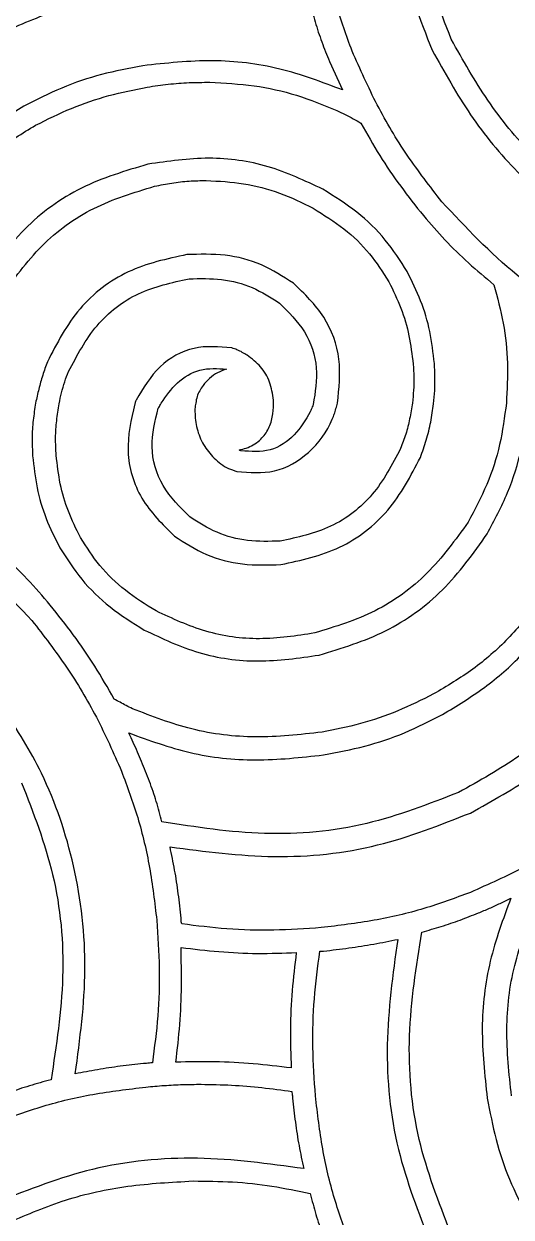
# Model space of a CAD drawing. Extents: x 0 to 371, y 0 to 260.
# Drawn here: x 285.19 to 302.75, y 36.57 to 79.53 of the extents above; entities that cross this region are included whole.
import ezdxf

# ---------------------------------------------------------------- set-up
doc = ezdxf.new("R2010")
doc.units = 0
doc.layers.add('Layer_1', color=7, linetype='CONTINUOUS')

msp = doc.modelspace()

# ---------------------------------------------------------------- linework, layer by layer
at = {"layer": 'Layer_1', "color": 7}
for points in [[(296.201038, 78.184582), (296.6775, 77.152604)], [(294.19031, 65.854586), (294.19031, 65.986878)], [(295.856868, 46.143128), (295.98916, 46.143128)]]:
    msp.add_lwpolyline(points, dxfattribs=at)
for points in [[(291.890711, 77.429591)], [(291.767706, 73.893371)], [(302.736035, 48.048438)], [(298.661875, 46.566874)], [(290.856666, 46.27542)], [(291.578053, 41.349622)], [(291.290239, 37.867147)]]:
    msp.add_lwpolyline(points, close=True, dxfattribs=at)
for points, knots in [([(298.71458, 89.534794), (298.539482, 88.272671), (298.190764, 85.759069), (298.564458, 81.990976), (299.46639, 79.697363), (299.905205, 78.581457)], [0, 0, 0, 0, 3.81644, 7.600698, 11.186376, 11.186376, 11.186376, 11.186376]), ([(300.593015, 78.978332), (300.164989, 80.080974), (299.283695, 82.351282), (298.963486, 86.081207), (299.361468, 88.557601), (299.561035, 89.799377)], [0, 0, 0, 0, 3.536309, 7.281157, 11.047721, 11.047721, 11.047721, 11.047721]), ([(297.02114, 78.554586), (296.815404, 79.109065), (296.395963, 80.239499), (295.977622, 82.043261), (295.827916, 83.289407), (295.751458, 83.925834)], [0, 0, 0, 0, 1.773012, 3.614697, 5.537054, 5.537054, 5.537054, 5.537054]), ([(284.638958, 79.321981), (285.309578, 79.609023), (286.684237, 80.197412), (288.928429, 80.680826), (290.478108, 80.765685), (291.26386, 80.808712)], [0, 0, 0, 0, 2.184858, 4.478597, 6.837865, 6.837865, 6.837865, 6.837865]), ([(295.486875, 80.353959), (295.551699, 80.102989), (295.679838, 79.606889), (295.918814, 78.882464), (296.107384, 78.416169), (296.201038, 78.184582)], [0, 0, 0, 0, 0.777492, 1.536894, 2.286195, 2.286195, 2.286195, 2.286195]), ([(305.381868, 73.157499), (304.742379, 73.694624), (303.455985, 74.775103), (301.842465, 76.750526), (301.011195, 78.232706), (300.593015, 78.978332)], [0, 0, 0, 0, 2.501839, 5.032693, 7.594724, 7.594724, 7.594724, 7.594724]), ([(296.6775, 77.152604), (295.931235, 77.435316), (294.423567, 78.006476), (291.961636, 78.300025), (290.316657, 78.117962), (289.480516, 78.025419)], [0, 0, 0, 0, 2.388326, 4.825106, 7.344147, 7.344147, 7.344147, 7.344147]), ([(300.249375, 73.130628), (299.823927, 73.681476), (298.969694, 74.787493), (297.88394, 76.60615), (297.310522, 77.901084), (297.02114, 78.554586)], [0, 0, 0, 0, 2.08696, 4.19029, 6.333196, 6.333196, 6.333196, 6.333196]), ([(299.905205, 78.581457), (300.344191, 77.793877), (301.215611, 76.230472), (302.913767, 74.158405), (304.263694, 73.028694), (304.932288, 72.469169)], [0, 0, 0, 0, 2.701966, 5.363601, 7.975465, 7.975465, 7.975465, 7.975465]), ([(289.480516, 78.025419), (288.982156, 77.930311), (287.987898, 77.740565), (286.543369, 77.25851), (285.643993, 76.799586), (285.194477, 76.570211)], [0, 0, 0, 0, 1.521204, 3.034896, 4.547432, 4.547432, 4.547432, 4.547432]), ([(289.63916, 77.25854), (289.891406, 77.295314), (290.392137, 77.368314), (291.144326, 77.425764), (291.643077, 77.428321), (291.890711, 77.429591)], [0, 0, 0, 0, 0.76461, 1.517821, 2.260589, 2.260589, 2.260589, 2.260589]), ([(291.890711, 77.429591), (292.424291, 77.401716), (293.480315, 77.346549), (295.02681, 77.007238), (295.987985, 76.609307), (296.465621, 76.411564)], [0, 0, 0, 0, 1.601453, 3.169482, 4.718373, 4.718373, 4.718373, 4.718373]), ([(285.617705, 75.882397), (286.045092, 76.095534), (286.895782, 76.51977), (288.248413, 76.978233), (289.175593, 77.165108), (289.63916, 77.25854)], [0, 0, 0, 0, 1.43169, 2.849696, 4.26756, 4.26756, 4.26756, 4.26756]), ([(285.194477, 76.570211), (284.681888, 76.258905), (283.658548, 75.63741), (282.295992, 74.444201), (281.530899, 73.517562), (281.146141, 73.051562)], [0, 0, 0, 0, 1.796935, 3.587422, 5.39874, 5.39874, 5.39874, 5.39874]), ([(296.465621, 76.411564), (296.567263, 76.366269), (296.767332, 76.27711), (297.054691, 76.11941), (297.243932, 76.014606), (297.338958, 75.961979)], [0, 0, 0, 0, 0.333682, 0.656816, 0.982735, 0.982735, 0.982735, 0.982735]), ([(281.833951, 72.601461), (282.19187, 73.039226), (282.902484, 73.908367), (284.183616, 75.013312), (285.138878, 75.592219), (285.617705, 75.882397)], [0, 0, 0, 0, 1.694337, 3.363945, 5.041935, 5.041935, 5.041935, 5.041935]), ([(297.338958, 75.961979), (297.559173, 75.57062), (297.998927, 74.789101), (298.755908, 73.67818), (299.310917, 72.977856), (299.587916, 72.628332)], [0, 0, 0, 0, 1.34675, 2.689374, 4.027112, 4.027112, 4.027112, 4.027112]), ([(289.666041, 74.480415), (288.848923, 74.238346), (287.220759, 73.756007), (285.104083, 72.215991), (284.11035, 70.821279), (283.606977, 70.11479)], [0, 0, 0, 0, 2.544261, 5.069618, 7.661991, 7.661991, 7.661991, 7.661991]), ([(295.962807, 73.580729), (295.318933, 73.88449), (294.023285, 74.495738), (291.838656, 74.797228), (290.396152, 74.586881), (289.666041, 74.480415)], [0, 0, 0, 0, 2.127628, 4.281359, 6.488658, 6.488658, 6.488658, 6.488658]), ([(284.374375, 69.691044), (284.831416, 70.333291), (285.736143, 71.604637), (287.668095, 73.010571), (289.155703, 73.460447), (289.903743, 73.686665)], [0, 0, 0, 0, 2.355466, 4.662711, 6.996392, 6.996392, 6.996392, 6.996392]), ([(289.903743, 73.686665), (290.110347, 73.728623), (290.521514, 73.812125), (291.14521, 73.88103), (291.560807, 73.889269), (291.767706, 73.893371)], [0, 0, 0, 0, 0.632271, 1.258299, 1.878931, 1.878931, 1.878931, 1.878931]), ([(291.767706, 73.893371), (292.217541, 73.869914), (293.112807, 73.82323), (294.422099, 73.48578), (295.220533, 73.090344), (295.619166, 72.892915)], [0, 0, 0, 0, 1.34938, 2.685548, 4.017819, 4.017819, 4.017819, 4.017819]), ([(299.005515, 70.617086), (298.75672, 71.005468), (298.250255, 71.796086), (297.207101, 72.800276), (296.382819, 73.317287), (295.962807, 73.580729)], [0, 0, 0, 0, 1.380479, 2.810201, 4.295596, 4.295596, 4.295596, 4.295596]), ([(310.408951, 66.754273), (309.049172, 67.236095), (306.420021, 68.167705), (302.912178, 70.298976), (301.118352, 72.206548), (300.249375, 73.130628)], [0, 0, 0, 0, 4.323899, 8.360319, 12.152897, 12.152897, 12.152897, 12.152897]), ([(295.619166, 72.892915), (295.996959, 72.657546), (296.737319, 72.196292), (297.672677, 71.300015), (298.12333, 70.59325), (298.344057, 70.247082)], [0, 0, 0, 0, 1.333599, 2.613451, 3.842094, 3.842094, 3.842094, 3.842094]), ([(299.587916, 72.628332), (299.842433, 72.333128), (300.354657, 71.739021), (301.206702, 70.910244), (301.818703, 70.399241), (302.12781, 70.141146)], [0, 0, 0, 0, 1.168936, 2.352525, 3.560392, 3.560392, 3.560392, 3.560392]), ([(291.068016, 71.225834), (290.343772, 71.069391), (288.903222, 70.758219), (287.071738, 69.355123), (286.387952, 68.03366), (286.040932, 67.363021)], [0, 0, 0, 0, 2.205182, 4.386198, 6.633616, 6.633616, 6.633616, 6.633616]), ([(294.904474, 70.193856), (294.530713, 70.435892), (293.778835, 70.922787), (292.441102, 71.26469), (291.529923, 71.238905), (291.068016, 71.225834)], [0, 0, 0, 0, 1.329611, 2.674722, 4.057669, 4.057669, 4.057669, 4.057669]), ([(299.984791, 67.309794), (299.941035, 67.693661), (299.8537, 68.45983), (299.516285, 69.575301), (299.176251, 70.268848), (299.005515, 70.617086)], [0, 0, 0, 0, 1.157469, 2.310221, 3.472748, 3.472748, 3.472748, 3.472748]), ([(286.80833, 67.018856), (287.111299, 67.594949), (287.709211, 68.73187), (289.27967, 69.954356), (290.524089, 70.219602), (291.147602, 70.352503)], [0, 0, 0, 0, 1.939308, 3.827233, 5.723084, 5.723084, 5.723084, 5.723084]), ([(291.147602, 70.352503), (291.539458, 70.361968), (292.312085, 70.380631), (293.445258, 70.09182), (294.084221, 69.68286), (294.40166, 69.479687)], [0, 0, 0, 0, 1.1732, 2.313216, 3.43875, 3.43875, 3.43875, 3.43875]), ([(296.491974, 65.881457), (296.550298, 66.408514), (296.668065, 67.472722), (296.092476, 69.057297), (295.303191, 69.812404), (294.904474, 70.193856)], [0, 0, 0, 0, 1.577528, 3.185267, 4.826555, 4.826555, 4.826555, 4.826555]), ([(298.344057, 70.247082), (298.497278, 69.934099), (298.80217, 69.311301), (299.095789, 68.309982), (299.176879, 67.625447), (299.217394, 67.283439)], [0, 0, 0, 0, 1.044262, 2.077956, 3.110088, 3.110088, 3.110088, 3.110088]), ([(302.12781, 70.141146), (302.251328, 69.681594), (302.499693, 68.757546), (302.651392, 67.321374), (302.602048, 66.361246), (302.57739, 65.881457)], [0, 0, 0, 0, 1.42627, 2.867883, 4.307844, 4.307844, 4.307844, 4.307844]), ([(294.40166, 69.479687), (294.730176, 69.154889), (295.383001, 68.509454), (295.837775, 67.160986), (295.6915, 66.269217), (295.619166, 65.828231)], [0, 0, 0, 0, 1.374438, 2.731269, 4.058614, 4.058614, 4.058614, 4.058614]), ([(292.681868, 67.865832), (292.223855, 67.905939), (291.296567, 67.987138), (289.982891, 67.247947), (289.494092, 66.415642), (289.242285, 65.986878)], [0, 0, 0, 0, 1.356338, 2.746027, 4.222582, 4.222582, 4.222582, 4.222582]), ([(293.237916, 67.601249), (293.180638, 67.636843), (293.063235, 67.7098), (292.877527, 67.800289), (292.746119, 67.844309), (292.681868, 67.865832)], [0, 0, 0, 0, 0.202268, 0.414583, 0.617713, 0.617713, 0.617713, 0.617713]), ([(294.19031, 65.986878), (294.154893, 66.206599), (294.085553, 66.636765), (293.749537, 67.213425), (293.40865, 67.471827), (293.237916, 67.601249)], [0, 0, 0, 0, 0.664306, 1.300567, 1.939002, 1.939002, 1.939002, 1.939002]), ([(286.040932, 67.363021), (285.98261, 67.202371), (285.865693, 66.880326), (285.729076, 66.384154), (285.654826, 66.049013), (285.617705, 65.881457)], [0, 0, 0, 0, 0.512559, 1.027501, 1.54235, 1.54235, 1.54235, 1.54235]), ([(290.141974, 65.881457), (290.320742, 66.135567), (290.678898, 66.644669), (291.529415, 67.165623), (292.17157, 67.121028), (292.496871, 67.098437)], [0, 0, 0, 0, 0.929904, 1.863036, 2.821041, 2.821041, 2.821041, 2.821041]), ([(292.496871, 67.098437), (292.385736, 67.061606), (292.163352, 66.987905), (291.879728, 66.776259), (291.726523, 66.602408), (291.650416, 66.516044)], [0, 0, 0, 0, 0.34937, 0.699095, 1.044327, 1.044327, 1.044327, 1.044327]), ([(299.217394, 67.283439), (299.229879, 67.125145), (299.254675, 66.810759), (299.238714, 66.341791), (299.206819, 66.033805), (299.191041, 65.881457)], [0, 0, 0, 0, 0.47604, 0.945453, 1.404938, 1.404938, 1.404938, 1.404938]), ([(299.95791, 65.854586), (299.972127, 66.01354), (300.000697, 66.332959), (300.00553, 66.819071), (299.991761, 67.144889), (299.984791, 67.309794)], [0, 0, 0, 0, 0.478614, 0.961775, 1.45692, 1.45692, 1.45692, 1.45692]), ([(286.46416, 65.854586), (286.492482, 65.986875), (286.549139, 66.251517), (286.659551, 66.642211), (286.758816, 66.893508), (286.80833, 67.018856)], [0, 0, 0, 0, 0.405852, 0.811898, 1.216006, 1.216006, 1.216006, 1.216006]), ([(291.650416, 66.516044), (291.608161, 66.452512), (291.523316, 66.324944), (291.427119, 66.111943), (291.399676, 65.95874), (291.385833, 65.881457)], [0, 0, 0, 0, 0.228846, 0.459505, 0.6943, 0.6943, 0.6943, 0.6943]), ([(285.617705, 65.881457), (285.586012, 65.674084), (285.521973, 65.255063), (285.47979, 64.617344), (285.501112, 64.189772), (285.511766, 63.976148)], [0, 0, 0, 0, 0.629262, 1.271491, 1.912749, 1.912749, 1.912749, 1.912749]), ([(286.35875, 64.002503), (286.347937, 64.211531), (286.326498, 64.625978), (286.369257, 65.245939), (286.432544, 65.65182), (286.46416, 65.854586)], [0, 0, 0, 0, 0.62747, 1.244105, 1.859682, 1.859682, 1.859682, 1.859682]), ([(289.18958, 65.854586), (289.058163, 65.284989), (288.793767, 64.139029), (289.332833, 62.353181), (290.186466, 61.515821), (290.618436, 61.092086)], [0, 0, 0, 0, 1.733689, 3.487973, 5.285129, 5.285129, 5.285129, 5.285129]), ([(289.242285, 65.986878), (289.235049, 65.975748), (289.21901, 65.951076), (289.21017, 65.903469), (289.196765, 65.871645), (289.18958, 65.854586)], [0, 0, 0, 0, 0.039475, 0.087503, 0.142996, 0.142996, 0.142996, 0.142996]), ([(290.036035, 65.695939), (290.052014, 65.715294), (290.083725, 65.753701), (290.113374, 65.819306), (290.132808, 65.861539), (290.141974, 65.881457)], [0, 0, 0, 0, 0.074948, 0.14873, 0.214587, 0.214587, 0.214587, 0.214587]), ([(291.385833, 65.881457), (291.378674, 65.846273), (291.364445, 65.776343), (291.359405, 65.66963), (291.356339, 65.394511), (291.413774, 64.948801), (291.637369, 64.362752), (291.91087, 64.052056), (292.047291, 63.897082)], [0, 0, 0, 0, 0.107557, 0.213774, 0.319693, 0.933198, 1.551291, 2.166413, 2.166413, 2.166413, 2.166413]), ([(292.867394, 63.420626), (293.327452, 63.379634), (294.258841, 63.296645), (295.540149, 64.048901), (296.155747, 64.900839), (296.380895, 65.485108), (296.440542, 65.680232), (296.474565, 65.813345), (296.491974, 65.881457)], [0, 0, 0, 0, 1.356337, 2.745907, 4.222353, 4.421866, 4.623133, 4.834029, 4.834029, 4.834029, 4.834029]), ([(293.687496, 64.531669), (293.795555, 64.651677), (294.013434, 64.893649), (294.162554, 65.36873), (294.181065, 65.692748), (294.19031, 65.854586)], [0, 0, 0, 0, 0.479683, 0.967183, 1.45365, 1.45365, 1.45365, 1.45365]), ([(295.619166, 65.828231), (295.608364, 65.799359), (295.585864, 65.739219), (295.546529, 65.652659), (295.524029, 65.59252), (295.513227, 65.563648)], [0, 0, 0, 0, 0.092457, 0.192584, 0.285041, 0.285041, 0.285041, 0.285041]), ([(299.191041, 65.881457), (299.16116, 65.690183), (299.102138, 65.312373), (298.965833, 64.761218), (298.832893, 64.412722), (298.767285, 64.240731)], [0, 0, 0, 0, 0.580711, 1.147038, 1.698883, 1.698883, 1.698883, 1.698883]), ([(299.481977, 63.923437), (299.556194, 64.130306), (299.705495, 64.546461), (299.862662, 65.193754), (299.926143, 65.634186), (299.95791, 65.854586)], [0, 0, 0, 0, 0.659029, 1.325757, 1.993601, 1.993601, 1.993601, 1.993601]), ([(302.57739, 65.881457), (302.510467, 65.380831), (302.376639, 64.379712), (301.911491, 62.929772), (301.438105, 62.039407), (301.201769, 61.594898)], [0, 0, 0, 0, 1.513457, 3.026512, 4.535004, 4.535004, 4.535004, 4.535004]), ([(301.88958, 61.171668), (302.148782, 61.659766), (302.667184, 62.63596), (303.166018, 64.230963), (303.302653, 65.330379), (303.37114, 65.881457)], [0, 0, 0, 0, 1.655746, 3.311481, 4.975488, 4.975488, 4.975488, 4.975488]), ([(291.173955, 61.780416), (290.819307, 62.130384), (290.116323, 62.824094), (289.683652, 64.298548), (289.919798, 65.234997), (290.036035, 65.695939)], [0, 0, 0, 0, 1.479954, 2.933572, 4.342665, 4.342665, 4.342665, 4.342665]), ([(295.513227, 65.563648), (295.341124, 65.272626), (294.994976, 64.687303), (294.081654, 64.078468), (293.379831, 64.133782), (293.026038, 64.161666)], [0, 0, 0, 0, 1.010992, 2.033384, 3.072709, 3.072709, 3.072709, 3.072709]), ([(292.946451, 64.188021), (293.034711, 64.209298), (293.212146, 64.252074), (293.466859, 64.363016), (293.613702, 64.475262), (293.687496, 64.531669)], [0, 0, 0, 0, 0.272224, 0.547269, 0.825117, 0.825117, 0.825117, 0.825117]), ([(275.272602, 64.426249), (276.63311, 63.944183), (279.266841, 63.010978), (282.785746, 60.875159), (284.603143, 58.972863), (285.485413, 58.049378)], [0, 0, 0, 0, 4.325848, 8.374165, 12.193654, 12.193654, 12.193654, 12.193654]), ([(293.026038, 64.161666), (293.017004, 64.163404), (292.998258, 64.167013), (292.974231, 64.182674), (292.955485, 64.186282), (292.946451, 64.188021)], [0, 0, 0, 0, 0.02738, 0.056815, 0.084195, 0.084195, 0.084195, 0.084195]), ([(298.767285, 64.240731), (298.464359, 63.664646), (297.866554, 62.527779), (296.296334, 61.305205), (295.052016, 61.039978), (294.428541, 60.907084)], [0, 0, 0, 0, 1.939236, 3.826958, 5.722678, 5.722678, 5.722678, 5.722678]), ([(285.511766, 63.976148), (285.553862, 63.592483), (285.637853, 62.826998), (285.965291, 61.706908), (286.314968, 61.0165), (286.491041, 60.668856)], [0, 0, 0, 0, 1.156642, 2.307722, 3.475186, 3.475186, 3.475186, 3.475186]), ([(287.231557, 61.039376), (287.078415, 61.350336), (286.77375, 61.968965), (286.478178, 62.969874), (286.398762, 63.656539), (286.35875, 64.002503)], [0, 0, 0, 0, 1.038733, 2.066477, 3.110093, 3.110093, 3.110093, 3.110093]), ([(292.047291, 63.897082), (292.127488, 63.823525), (292.285042, 63.679014), (292.563293, 63.514304), (292.765554, 63.451997), (292.867394, 63.420626)], [0, 0, 0, 0, 0.326004, 0.640466, 0.959372, 0.959372, 0.959372, 0.959372]), ([(294.454894, 60.060624), (295.179398, 60.21903), (296.621097, 60.534243), (298.44584, 61.941523), (299.133858, 63.257559), (299.481977, 63.923437)], [0, 0, 0, 0, 2.206856, 4.391448, 6.628866, 6.628866, 6.628866, 6.628866]), ([(294.428541, 60.907084), (294.036636, 60.897656), (293.263852, 60.879064), (292.130533, 61.168157), (291.491441, 61.577208), (291.173955, 61.780416)], [0, 0, 0, 0, 1.173341, 2.313665, 3.439385, 3.439385, 3.439385, 3.439385]), ([(301.201769, 61.594898), (300.738097, 60.953168), (299.822349, 59.685757), (297.894936, 58.279561), (296.413949, 57.826705), (295.671871, 57.599793)], [0, 0, 0, 0, 2.366487, 4.673793, 6.990996, 6.990996, 6.990996, 6.990996]), ([(286.146871, 58.605416), (285.87433, 58.920125), (285.325148, 59.554279), (284.418227, 60.444374), (283.755576, 60.98078), (283.421451, 61.251249)], [0, 0, 0, 0, 1.248723, 2.516232, 3.805337, 3.805337, 3.805337, 3.805337]), ([(289.956977, 58.393543), (289.579147, 58.628919), (288.838692, 59.0902), (287.903082, 59.986394), (287.452326, 60.693201), (287.231557, 61.039376)], [0, 0, 0, 0, 1.333713, 2.613748, 3.842469, 3.842469, 3.842469, 3.842469]), ([(290.618436, 61.092086), (290.992195, 60.850082), (291.744072, 60.363251), (293.081845, 60.021672), (293.992992, 60.04752), (294.454894, 60.060624)], [0, 0, 0, 0, 1.329544, 2.674592, 4.057536, 4.057536, 4.057536, 4.057536]), ([(295.830515, 56.806043), (296.6471, 57.053214), (298.271826, 57.545001), (300.39253, 59.074728), (301.386293, 60.466707), (301.88958, 61.171668)], [0, 0, 0, 0, 2.548267, 5.070184, 7.657966, 7.657966, 7.657966, 7.657966]), ([(286.491041, 60.668856), (286.739831, 60.280511), (287.246274, 59.489986), (288.289507, 58.486049), (289.113745, 57.969133), (289.53375, 57.705729)], [0, 0, 0, 0, 1.380369, 2.809918, 4.295238, 4.295238, 4.295238, 4.295238]), ([(287.046561, 41.724793), (287.216188, 42.979463), (287.553649, 45.475543), (287.119564, 49.172746), (286.052769, 52.351646), (284.498299, 54.886884), (282.826058, 56.971542), (281.47277, 58.099473), (280.8025, 58.658126)], [0, 0, 0, 0, 3.785959, 7.531903, 11.05396, 13.755811, 16.417254, 19.02903, 19.02903, 19.02903, 19.02903]), ([(288.448535, 55.218543), (288.219739, 55.6184), (287.764092, 56.414719), (286.989503, 57.543016), (286.426288, 58.253124), (286.146871, 58.605416)], [0, 0, 0, 0, 1.381656, 2.751576, 4.100342, 4.100342, 4.100342, 4.100342]), ([(303.741663, 58.684481), (303.383579, 58.245081), (302.67275, 57.372832), (301.396936, 56.259716), (300.437412, 55.688832), (299.95791, 55.403545)], [0, 0, 0, 0, 1.698782, 3.372241, 5.043887, 5.043887, 5.043887, 5.043887]), ([(285.485413, 58.049378), (285.910825, 57.498535), (286.764976, 56.39254), (287.850437, 54.573813), (288.423773, 53.278915), (288.713118, 52.62542)], [0, 0, 0, 0, 2.086878, 4.190078, 6.332926, 6.332926, 6.332926, 6.332926]), ([(295.671871, 57.599793), (295.011553, 57.498583), (293.705706, 57.298431), (291.723174, 57.570341), (290.543955, 58.11996), (289.956977, 58.393543)], [0, 0, 0, 0, 1.997914, 3.951078, 5.88688, 5.88688, 5.88688, 5.88688]), ([(300.275727, 54.663021), (300.788278, 54.97432), (301.811517, 55.595789), (303.173827, 56.789078), (303.938817, 57.715677), (304.323535, 58.18167)], [0, 0, 0, 0, 1.79682, 3.587115, 5.398343, 5.398343, 5.398343, 5.398343]), ([(289.53375, 57.705729), (290.177624, 57.401968), (291.473271, 56.79072), (293.657901, 56.48923), (295.100404, 56.699577), (295.830515, 56.806043)], [0, 0, 0, 0, 2.127628, 4.281359, 6.488658, 6.488658, 6.488658, 6.488658]), ([(306.678432, 56.647396), (306.141307, 56.007907), (305.060828, 54.721512), (303.085405, 53.10799), (301.603225, 52.27672), (300.857599, 51.858541)], [0, 0, 0, 0, 2.50184, 5.032695, 7.594725, 7.594725, 7.594725, 7.594725]), ([(301.280826, 51.117501), (302.068407, 51.556487), (303.631814, 52.427908), (305.703886, 54.126062), (306.833599, 55.47599), (307.393124, 56.144584)], [0, 0, 0, 0, 2.701968, 5.363607, 7.975474, 7.975474, 7.975474, 7.975474]), ([(289.109993, 54.874378), (289.032756, 54.91104), (288.880611, 54.983259), (288.664138, 55.1057), (288.519616, 55.18134), (288.448535, 55.218543)], [0, 0, 0, 0, 0.256404, 0.505074, 0.745761, 0.745761, 0.745761, 0.745761]), ([(299.95791, 55.403545), (299.530525, 55.19044), (298.679849, 54.766273), (297.327171, 54.308121), (296.400017, 54.121317), (295.936455, 54.027918)], [0, 0, 0, 0, 1.431633, 2.849559, 4.267394, 4.267394, 4.267394, 4.267394]), ([(295.936455, 54.027918), (295.138246, 53.940732), (293.573085, 53.769776), (291.234567, 54.04541), (289.812515, 54.600267), (289.109993, 54.874378)], [0, 0, 0, 0, 2.404861, 4.715548, 6.971613, 6.971613, 6.971613, 6.971613]), ([(295.98916, 53.207812), (296.487563, 53.302925), (297.481945, 53.492687), (298.926665, 53.974693), (299.826166, 54.433642), (300.275727, 54.663021)], [0, 0, 0, 0, 1.521338, 3.035271, 4.547931, 4.547931, 4.547931, 4.547931]), ([(289.427811, 52.969584), (289.381847, 53.084572), (289.289345, 53.315986), (289.13584, 53.658588), (289.030524, 53.886999), (288.977701, 54.001562)], [0, 0, 0, 0, 0.371464, 0.747574, 1.126049, 1.126049, 1.126049, 1.126049]), ([(288.977701, 54.001562), (289.704768, 53.736282), (291.17514, 53.199796), (293.57123, 52.944757), (295.173066, 53.119026), (295.98916, 53.207812)], [0, 0, 0, 0, 2.315932, 4.683594, 7.142714, 7.142714, 7.142714, 7.142714]), ([(290.168326, 50.800207), (290.103091, 51.045286), (289.972548, 51.535711), (289.727231, 52.261176), (289.528094, 52.73232), (289.427811, 52.969584)], [0, 0, 0, 0, 0.760732, 1.522295, 2.294879, 2.294879, 2.294879, 2.294879]), ([(288.713118, 52.62542), (288.918886, 52.070983), (289.338381, 50.940667), (289.757083, 49.137119), (289.906843, 47.891075), (289.98333, 47.254688)], [0, 0, 0, 0, 1.772931, 3.614433, 5.536676, 5.536676, 5.536676, 5.536676]), ([(285.114891, 52.202189), (285.537675, 51.116534), (286.409542, 48.877692), (286.744404, 45.195543), (286.364118, 42.743689), (286.173224, 41.51292)], [0, 0, 0, 0, 3.483767, 7.18423, 10.91404, 10.91404, 10.91404, 10.91404]), ([(300.857599, 51.858541), (299.767994, 51.435855), (297.526524, 50.566332), (293.845207, 50.22853), (291.397182, 50.609146), (290.168326, 50.800207)], [0, 0, 0, 0, 3.49491, 7.189524, 10.913492, 10.913492, 10.913492, 10.913492]), ([(306.704784, 51.488021), (306.153936, 51.062574), (305.047919, 50.208342), (303.229262, 49.122592), (301.934328, 48.549175), (301.280826, 48.259795)], [0, 0, 0, 0, 2.086959, 4.190287, 6.333192, 6.333192, 6.333192, 6.333192]), ([(290.459791, 49.900521), (291.71085, 49.73408), (294.199689, 49.402965), (297.919854, 49.791392), (300.181943, 50.683924), (301.280826, 51.117501)], [0, 0, 0, 0, 3.779968, 7.519817, 11.052862, 11.052862, 11.052862, 11.052862]), ([(290.856666, 47.333753), (290.826695, 47.624443), (290.766989, 48.203516), (290.636211, 49.060445), (290.518208, 49.622353), (290.459791, 49.900521)], [0, 0, 0, 0, 0.87663, 1.746306, 2.598902, 2.598902, 2.598902, 2.598902]), ([(301.280826, 48.259795), (300.726392, 48.05406), (299.596085, 47.634635), (297.792506, 47.216255), (296.546485, 47.066559), (295.910102, 46.990104)], [0, 0, 0, 0, 1.772885, 3.614325, 5.536548, 5.536548, 5.536548, 5.536548]), ([(299.534682, 46.831457), (299.768399, 46.896173), (300.231484, 47.024399), (300.909044, 47.260971), (301.486443, 47.481392), (301.968792, 47.683609), (302.356335, 47.861262), (302.610269, 47.986441), (302.736035, 48.048438)], [0, 0, 0, 0, 0.727345, 1.44116, 2.151888, 2.581304, 3.009978, 3.430614, 3.430614, 3.430614, 3.430614]), ([(302.736035, 48.048438), (302.460397, 47.301747), (301.902939, 45.791615), (301.614948, 43.33237), (301.797017, 41.687631), (301.88958, 40.851461)], [0, 0, 0, 0, 2.382508, 4.818464, 7.337571, 7.337571, 7.337571, 7.337571]), ([(302.762916, 40.931043), (302.675731, 41.729251), (302.504774, 43.29441), (302.780404, 45.632927), (303.335261, 47.054978), (303.609371, 47.757499)], [0, 0, 0, 0, 2.40486, 4.715544, 6.971607, 6.971607, 6.971607, 6.971607]), ([(290.883019, 47.122396), (290.875947, 47.146367), (290.862554, 47.191761), (290.856542, 47.263207), (290.856624, 47.309615), (290.856666, 47.333753)], [0, 0, 0, 0, 0.074783, 0.141617, 0.214059, 0.214059, 0.214059, 0.214059]), ([(289.98333, 47.254688), (290.022104, 46.680144), (290.099488, 45.533485), (290.047903, 43.814608), (289.898813, 42.683873), (289.824686, 42.121668)], [0, 0, 0, 0, 1.726973, 3.446647, 5.14719, 5.14719, 5.14719, 5.14719]), ([(295.910102, 46.990104), (295.338833, 46.951292), (294.206635, 46.874371), (292.523839, 46.919029), (291.424444, 47.05529), (290.883019, 47.122396)], [0, 0, 0, 0, 1.717209, 3.403332, 5.039459, 5.039459, 5.039459, 5.039459]), ([(295.98916, 46.143128), (296.29481, 46.180099), (296.899527, 46.253245), (297.791897, 46.38959), (298.374493, 46.508312), (298.661875, 46.566874)], [0, 0, 0, 0, 0.923632, 1.827368, 2.707121, 2.707121, 2.707121, 2.707121]), ([(298.661875, 46.566874), (298.48678, 45.304707), (298.138061, 42.790978), (298.511739, 39.022713), (299.413685, 36.728973), (299.8525, 35.613021)], [0, 0, 0, 0, 3.816573, 7.601078, 11.186883, 11.186883, 11.186883, 11.186883]), ([(300.566663, 36.009896), (300.138636, 37.112584), (299.257328, 39.38302), (298.937134, 43.113115), (299.335118, 45.589636), (299.534682, 46.831457)], [0, 0, 0, 0, 3.536436, 7.281531, 11.048228, 11.048228, 11.048228, 11.048228]), ([(290.671141, 42.148023), (290.724191, 42.600229), (290.830737, 43.508451), (290.888145, 44.887552), (290.867201, 45.810969), (290.856666, 46.27542)], [0, 0, 0, 0, 1.365589, 2.742677, 4.136221, 4.136221, 4.136221, 4.136221]), ([(290.856666, 46.27542), (291.311122, 46.220805), (292.22567, 46.110899), (293.613756, 46.042473), (294.543689, 46.074396), (295.010413, 46.090418)], [0, 0, 0, 0, 1.37299, 2.763008, 4.163574, 4.163574, 4.163574, 4.163574]), ([(295.010413, 46.090418), (294.955799, 45.635961), (294.845893, 44.721412), (294.777471, 43.333325), (294.809394, 42.40339), (294.825416, 41.936666)], [0, 0, 0, 0, 1.372991, 2.763011, 4.163579, 4.163579, 4.163579, 4.163579]), ([(295.698224, 40.931043), (295.659449, 41.514385), (295.582063, 42.678624), (295.633661, 44.423736), (295.782741, 45.572116), (295.856868, 46.143128)], [0, 0, 0, 0, 1.753317, 3.499288, 5.226039, 5.226039, 5.226039, 5.226039]), ([(289.824686, 42.121668), (289.789321, 42.120032), (289.71839, 42.11675), (289.613163, 42.10023), (289.542232, 42.096949), (289.506868, 42.095313)], [0, 0, 0, 0, 0.106136, 0.212879, 0.319015, 0.319015, 0.319015, 0.319015]), ([(294.825416, 41.936666), (294.370881, 41.991342), (293.456059, 42.101386), (292.068345, 42.174675), (291.137969, 42.156928), (290.671141, 42.148023)], [0, 0, 0, 0, 1.37323, 2.763839, 4.164288, 4.164288, 4.164288, 4.164288]), ([(289.506868, 42.095313), (289.227336, 42.065518), (288.672799, 42.006412), (287.85256, 41.879363), (287.313764, 41.776036), (287.046561, 41.724793)], [0, 0, 0, 0, 0.843254, 1.672854, 2.489053, 2.489053, 2.489053, 2.489053]), ([(286.173224, 41.51292), (285.913643, 41.441043), (285.40131, 41.299179), (284.64975, 41.055128), (284.164812, 40.866141), (283.924266, 40.772396)], [0, 0, 0, 0, 0.808011, 1.59477, 2.369154, 2.369154, 2.369154, 2.369154]), ([(289.586455, 41.248336), (289.807891, 41.26903), (290.250026, 41.31035), (290.914461, 41.343674), (291.357081, 41.347641), (291.578053, 41.349622)], [0, 0, 0, 0, 0.667154, 1.332088, 1.994991, 1.994991, 1.994991, 1.994991]), ([(291.578053, 41.349622), (291.944953, 41.343129), (292.677105, 41.330172), (293.769996, 41.240844), (294.491768, 41.139992), (294.851769, 41.08969)], [0, 0, 0, 0, 1.100685, 2.196427, 3.28681, 3.28681, 3.28681, 3.28681]), ([(284.215201, 39.978646), (284.769681, 40.184383), (285.900116, 40.603826), (287.70388, 41.02217), (288.950027, 41.171878), (289.586455, 41.248336)], [0, 0, 0, 0, 1.773014, 3.614702, 5.537061, 5.537061, 5.537061, 5.537061]), ([(294.851769, 41.08969), (294.85341, 41.063144), (294.856709, 41.009808), (294.873181, 40.931343), (294.87648, 40.878007), (294.878121, 40.851461)], [0, 0, 0, 0, 0.079695, 0.160127, 0.239822, 0.239822, 0.239822, 0.239822]), ([(294.878121, 40.851461), (294.90798, 40.563074), (294.967259, 39.99055), (295.099241, 39.142758), (295.216667, 38.58742), (295.274996, 38.311565)], [0, 0, 0, 0, 0.869707, 1.726597, 2.572364, 2.572364, 2.572364, 2.572364]), ([(296.968435, 35.559795), (296.762665, 36.114276), (296.343153, 37.244717), (295.924485, 39.048445), (295.774714, 40.294612), (295.698224, 40.931043)], [0, 0, 0, 0, 1.773057, 3.614801, 5.537177, 5.537177, 5.537177, 5.537177]), ([(301.88958, 40.851461), (301.984687, 40.353101), (302.174434, 39.358842), (302.656488, 37.914312), (303.115413, 37.014934), (303.344788, 36.565418)], [0, 0, 0, 0, 1.521205, 3.0349, 4.547437, 4.547437, 4.547437, 4.547437]), ([(295.274996, 38.311565), (294.004373, 38.48661), (291.475689, 38.834971), (287.68981, 38.463404), (285.387027, 37.559848), (284.268436, 37.12094)], [0, 0, 0, 0, 3.841876, 7.645769, 11.238941, 11.238941, 11.238941, 11.238941]), ([(284.665311, 36.380416), (285.335931, 36.667458), (286.710592, 37.255849), (288.954793, 37.739263), (290.504481, 37.82412), (291.290239, 37.867147)], [0, 0, 0, 0, 2.184859, 4.478605, 6.837891, 6.837891, 6.837891, 6.837891]), ([(291.290239, 37.867147), (291.766074, 37.862859), (292.716147, 37.8543), (294.130695, 37.7051), (295.05396, 37.509284), (295.513227, 37.411878)], [0, 0, 0, 0, 1.427126, 2.849462, 4.257299, 4.257299, 4.257299, 4.257299]), ([(295.513227, 37.411878), (295.578051, 37.160908), (295.706191, 36.664808), (295.945167, 35.940383), (296.133737, 35.474088), (296.22739, 35.242501)], [0, 0, 0, 0, 0.777492, 1.536894, 2.286195, 2.286195, 2.286195, 2.286195])]:
    msp.add_open_spline(points, degree=3, knots=knots, dxfattribs=at)

doc.saveas('drawing.dxf')
